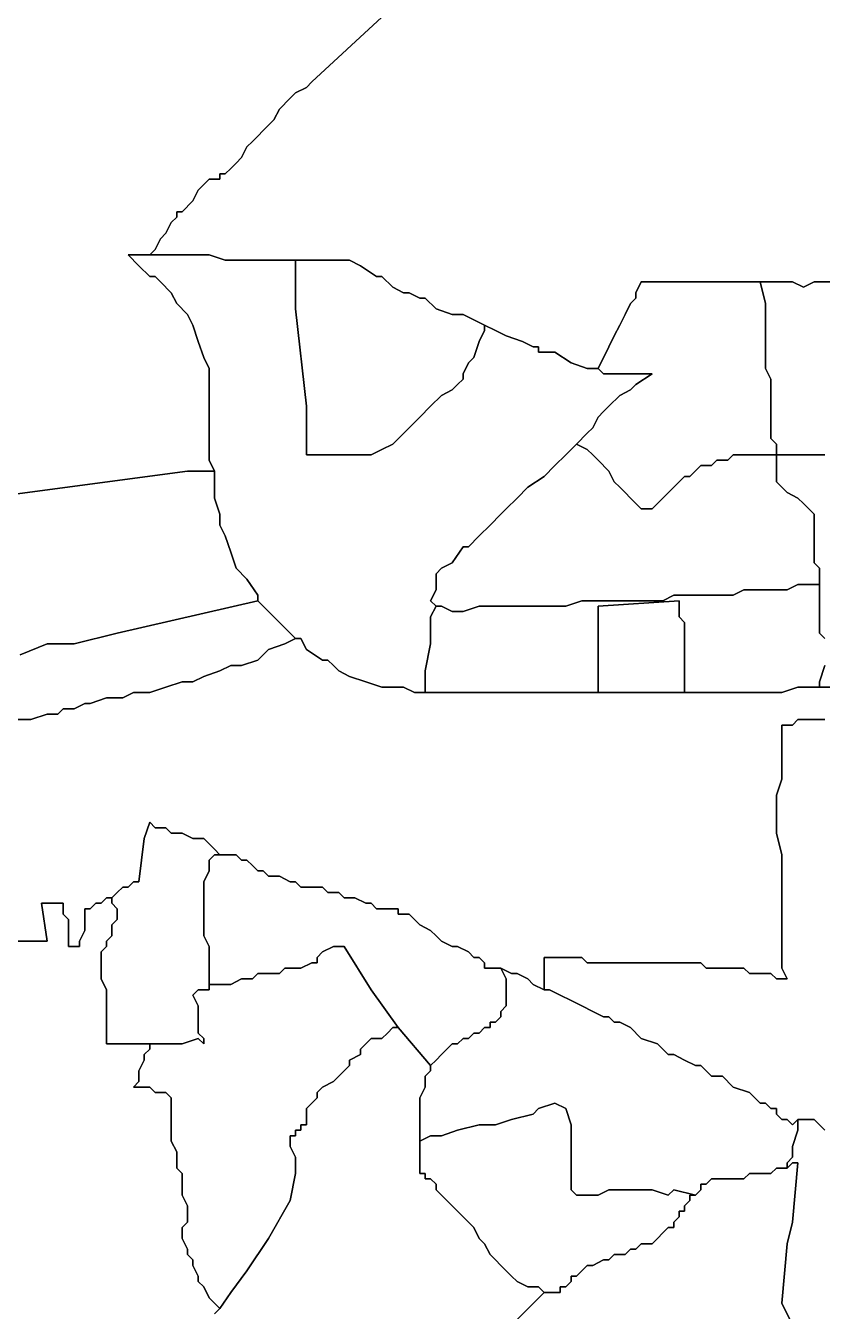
# Model space of a CAD drawing. Extents: x 20 to 266, y 22 to 174.
# Drawn here: x 151.06 to 163.54, y 117.3 to 137.44 of the extents above; entities that cross this region are included whole.
import ezdxf

# ---------------------------------------------------------------- set-up
doc = ezdxf.new("R2010")
doc.units = 0
doc.layers.add('KAREMO', color=7, linetype='CONTINUOUS')

msp = doc.modelspace()

# ---------------------------------------------------------------- linework, layer by layer
at = {"layer": 'KAREMO', "color": 2}
for points in [[(156.639535, 137.575787), (155.538826, 136.559692), (155.454156, 136.475015), (155.284816, 136.390341), (155.200145, 136.305667), (155.030805, 136.136316), (154.946135, 135.966966), (154.861465, 135.882292), (154.776794, 135.797618), (154.692124, 135.712944), (154.607454, 135.628267), (154.522784, 135.543593), (154.438114, 135.374242), (154.353443, 135.289569), (154.268773, 135.204895), (154.184107, 135.120218), (154.099436, 135.120218), (154.099436, 135.035544), (154.014766, 135.035544), (153.930096, 135.035544), (153.845426, 134.95087), (153.760756, 134.866193), (153.676085, 134.696846), (153.506745, 134.527495), (153.422075, 134.527495), (153.422075, 134.442821), (153.337405, 134.358147), (153.252734, 134.188796), (153.168064, 134.104122), (153.083394, 133.934771), (152.998724, 133.850098), (152.829383, 133.850098), (152.660043, 133.850098), (152.829383, 133.680747), (152.998724, 133.511396), (153.083394, 133.511396), (153.168064, 133.426722), (153.337405, 133.257371), (153.422075, 133.088024), (153.591415, 132.918673), (153.676085, 132.749325), (153.760756, 132.495301), (153.845426, 132.241276), (153.930096, 132.071925), (153.930096, 131.987251), (153.930096, 131.563876), (153.930096, 131.309851), (153.930096, 131.140503), (153.930096, 130.971152), (153.930096, 130.632454), (154.014766, 130.463103), (153.930096, 130.463103), (153.845426, 130.463103), (153.760756, 130.463103), (153.676085, 130.463103), (153.591415, 130.463103), (149.781264, 129.955054)], [(163.667147, 133.426722), (163.413137, 133.426722), (163.243796, 133.342048), (163.074456, 133.426722), (162.905115, 133.426722), (162.820445, 133.426722), (162.735775, 133.426722), (162.651108, 133.426722), (162.566438, 133.426722), (162.481768, 133.426722), (162.397098, 133.426722), (162.312428, 133.426722), (162.143087, 133.426722), (161.973747, 133.426722), (161.889077, 133.426722), (161.550396, 133.426722), (161.381055, 133.426722), (161.211715, 133.426722), (161.127045, 133.426722), (160.873038, 133.426722), (160.703697, 133.426722), (160.619027, 133.257371), (160.619027, 133.172697), (160.534357, 133.088024), (160.449687, 132.918673), (160.365017, 132.749325), (160.280346, 132.579974), (160.195676, 132.410623), (160.026336, 132.071925), (159.856995, 132.071925), (159.602985, 132.156599), (159.348974, 132.32595), (159.094967, 132.32595), (159.094967, 132.410623), (159.010297, 132.410623), (158.840957, 132.495301), (158.586946, 132.579974), (158.417606, 132.664648), (158.248265, 132.749325), (158.078925, 132.833999), (157.909585, 132.918673), (157.740244, 132.918673), (157.486237, 133.00335), (157.316897, 133.172697), (157.232227, 133.172697), (157.062886, 133.257371), (156.978216, 133.257371), (156.808876, 133.342048), (156.639535, 133.511396), (156.554865, 133.511396), (156.300854, 133.680747), (156.131514, 133.765421), (156.046844, 133.765421), (155.962174, 133.765421), (155.877507, 133.765421), (155.708167, 133.765421), (155.623496, 133.765421), (155.538826, 133.765421), (155.369486, 133.765421), (155.284816, 133.765421), (155.115475, 133.765421), (154.946135, 133.765421), (154.776794, 133.765421), (154.522784, 133.765421), (154.353443, 133.765421), (154.184107, 133.765421), (153.930096, 133.850098), (153.676085, 133.850098), (153.506745, 133.850098), (153.337405, 133.850098), (153.168064, 133.850098), (152.998724, 133.850098), (153.083394, 133.934771), (153.168064, 134.104122), (153.252734, 134.188796), (153.337405, 134.358147), (153.422075, 134.442821), (153.422075, 134.527495), (153.506745, 134.527495), (153.676085, 134.696846), (153.760756, 134.866193), (153.845426, 134.95087), (153.930096, 135.035544), (154.014766, 135.035544), (154.099436, 135.035544), (154.099436, 135.120218), (154.184107, 135.120218), (154.268773, 135.204895), (154.353443, 135.289569), (154.438114, 135.374242), (154.522784, 135.543593), (154.607454, 135.628267), (154.692124, 135.712944), (154.776794, 135.797618), (154.861465, 135.882292), (154.946135, 135.966966), (155.030805, 136.136316), (155.200145, 136.305667), (155.284816, 136.390341), (155.454156, 136.475015), (155.538826, 136.559692), (156.639535, 137.575787)], [(155.284816, 133.765421), (155.284816, 133.680747), (155.284816, 133.00335), (155.454156, 131.479202), (155.454156, 130.717128), (155.538826, 130.717128), (155.792837, 130.717128), (155.877507, 130.717128), (156.046844, 130.717128), (156.300854, 130.717128), (156.470195, 130.717128), (156.639535, 130.801801), (156.808876, 130.886479), (157.062886, 131.140503), (157.232227, 131.309851), (157.401567, 131.479202), (157.570907, 131.648553), (157.740244, 131.733226), (157.824914, 131.8179), (157.909585, 131.902574), (157.909585, 131.987251), (157.994255, 132.156599), (158.078925, 132.241276), (158.163595, 132.495301), (158.248265, 132.664648), (158.248265, 132.749325), (158.417606, 132.664648), (158.586946, 132.579974), (158.840957, 132.495301), (159.010297, 132.410623), (159.094967, 132.410623), (159.094967, 132.32595), (159.348974, 132.32595), (159.602985, 132.156599), (159.856996, 132.071925), (160.026336, 132.071925), (160.111006, 131.987251), (160.280346, 131.987251), (160.365017, 131.987251), (160.449687, 131.987251), (160.703697, 131.987251), (160.873038, 131.987251), (160.619027, 131.8179), (160.534357, 131.733226), (160.365017, 131.648553), (160.195676, 131.479202), (160.111006, 131.394528), (160.026336, 131.309851), (159.941666, 131.140503), (159.856996, 131.055826), (159.687655, 130.886479), (159.518315, 130.717128), (159.348974, 130.547777), (159.179637, 130.378429), (158.925627, 130.209078), (158.756287, 130.039731), (158.586946, 129.87038), (158.502276, 129.785706), (158.332936, 129.616355), (158.163595, 129.447004), (157.994255, 129.277657), (157.909585, 129.277657), (157.740244, 129.023632), (157.570907, 128.938958), (157.486237, 128.854281), (157.486237, 128.684934), (157.486237, 128.600256), (157.401567, 128.430909), (157.486237, 128.346232), (157.401567, 128.176884), (157.401567, 127.838186), (157.401567, 127.753509), (157.316897, 127.330136), (157.316897, 127.160786), (157.316897, 126.991435), (157.232227, 126.991435), (157.147556, 126.991435), (156.978216, 127.076112), (156.893546, 127.076112), (156.808876, 127.076112), (156.639535, 127.076112), (156.385525, 127.160786), (156.131514, 127.245459), (155.962174, 127.330136), (155.877507, 127.41481), (155.792837, 127.499484), (155.708167, 127.499484), (155.454156, 127.668835), (155.369486, 127.838186), (155.284816, 127.838186), (155.115475, 128.007533), (155.030805, 128.092207), (154.946135, 128.176884), (154.776794, 128.346232), (154.692124, 128.430909), (154.692124, 128.515583), (154.522784, 128.769607), (154.353443, 128.938958), (154.268773, 129.192983), (154.184107, 129.447004), (154.099436, 129.616355), (154.099436, 129.785706), (154.014766, 130.039731), (154.014766, 130.124405), (154.014766, 130.378429), (154.014766, 130.463103), (153.930096, 130.632454), (153.930096, 130.971152), (153.930096, 131.140503), (153.930096, 131.309851), (153.930096, 131.563876), (153.930096, 131.987251), (153.930096, 132.071925), (153.845426, 132.241276), (153.760756, 132.495301), (153.676085, 132.749325), (153.591415, 132.918673), (153.422075, 133.088024), (153.337405, 133.257371), (153.168064, 133.426722), (153.083394, 133.511396), (152.998724, 133.511396), (152.829383, 133.680747), (152.660043, 133.850098), (152.829383, 133.850098), (152.998724, 133.850098), (153.168064, 133.850098), (153.337405, 133.850098), (153.506745, 133.850098), (153.676085, 133.850098), (153.930096, 133.850098), (154.184107, 133.765421), (154.353443, 133.765421), (154.522784, 133.765421), (154.776794, 133.765421), (154.946135, 133.765421), (155.115475, 133.765421), (155.284816, 133.765421)], [(158.248265, 132.749325), (158.248265, 132.664648), (158.163595, 132.495301), (158.078925, 132.241276), (157.994255, 132.156599), (157.909585, 131.987251), (157.909585, 131.902574), (157.824914, 131.8179), (157.740244, 131.733227), (157.570907, 131.648553), (157.401567, 131.479202), (157.232227, 131.309851), (157.062886, 131.140503), (156.808876, 130.886479), (156.639535, 130.801801), (156.470195, 130.717128), (156.300854, 130.717128), (156.046844, 130.717128), (155.877507, 130.717128), (155.792837, 130.717128), (155.538826, 130.717128), (155.454156, 130.717128), (155.454156, 131.479202), (155.284816, 133.00335), (155.284816, 133.680747), (155.284816, 133.765421), (155.369486, 133.765421), (155.538826, 133.765421), (155.623496, 133.765421), (155.708167, 133.765421), (155.877507, 133.765421), (155.962174, 133.765421), (156.046844, 133.765421), (156.131514, 133.765421), (156.300854, 133.680747), (156.554865, 133.511396), (156.639535, 133.511396), (156.808876, 133.342048), (156.978216, 133.257371), (157.062886, 133.257371), (157.232227, 133.172697), (157.316897, 133.172697), (157.486237, 133.00335), (157.740244, 132.918673), (157.909585, 132.918673), (158.078925, 132.833999), (158.248265, 132.749325)], [(162.566438, 133.426722), (162.651108, 133.088024), (162.651108, 132.833999), (162.651108, 132.495301), (162.651108, 132.32595), (162.651108, 132.071925), (162.735775, 131.902574), (162.735775, 131.733227), (162.735775, 131.563876), (162.735775, 131.479202), (162.735775, 131.225177), (162.735775, 131.140503), (162.735775, 131.055826), (162.735775, 130.971152), (162.820445, 130.886479), (162.820445, 130.717128), (162.566438, 130.717128), (162.312428, 130.717128), (162.143087, 130.717128), (162.058417, 130.632454), (161.889077, 130.632454), (161.804406, 130.547777), (161.635066, 130.547777), (161.465726, 130.378429), (161.381055, 130.378429), (161.296385, 130.293756), (161.211715, 130.209078), (161.042375, 130.039731), (160.957708, 129.955054), (160.873038, 129.87038), (160.788368, 129.87038), (160.703697, 129.87038), (160.619027, 129.955054), (160.534357, 130.039731), (160.449687, 130.124405), (160.365017, 130.209078), (160.280346, 130.293756), (160.195676, 130.463103), (160.026336, 130.632454), (159.941666, 130.717128), (159.856996, 130.801801), (159.687655, 130.886479), (159.856996, 131.055826), (159.941666, 131.140503), (160.026336, 131.309851), (160.111006, 131.394528), (160.195676, 131.479202), (160.365017, 131.648553), (160.534357, 131.733226), (160.619027, 131.8179), (160.873038, 131.987251), (160.703697, 131.987251), (160.449687, 131.987251), (160.365017, 131.987251), (160.280346, 131.987251), (160.111006, 131.987251), (160.026336, 132.071925), (160.195676, 132.410623), (160.280346, 132.579974), (160.365017, 132.749325), (160.449687, 132.918673), (160.534357, 133.088024), (160.619027, 133.172697), (160.619027, 133.257371), (160.703697, 133.426722), (160.873038, 133.426722), (161.127045, 133.426722), (161.211715, 133.426722), (161.381055, 133.426722), (161.550396, 133.426722), (161.889077, 133.426722), (161.973747, 133.426722), (162.143087, 133.426722), (162.312428, 133.426722), (162.397098, 133.426722), (162.481768, 133.426722), (162.566438, 133.426722)], [(162.820445, 130.717128), (162.820445, 130.886479), (162.735775, 130.971152), (162.735775, 131.055826), (162.735775, 131.140503), (162.735775, 131.225177), (162.735775, 131.479202), (162.735775, 131.563876), (162.735775, 131.733227), (162.735775, 131.902574), (162.651108, 132.071925), (162.651108, 132.32595), (162.651108, 132.495301), (162.651108, 132.833999), (162.651108, 133.088024), (162.566438, 133.426722), (162.651108, 133.426722), (162.735775, 133.426722), (162.820445, 133.426722), (162.905115, 133.426722), (163.074456, 133.426722), (163.243796, 133.342048), (163.413137, 133.426722), (163.667147, 133.426722)], [(162.820445, 130.717128), (162.820445, 130.632454), (162.820445, 130.463103), (162.820445, 130.293756), (162.905115, 130.209078), (162.989786, 130.124405), (163.159126, 130.039731), (163.243796, 129.955054), (163.328466, 129.87038), (163.413137, 129.785706), (163.413137, 129.701029), (163.413137, 129.616355), (163.413137, 129.531681), (163.413137, 129.362331), (163.413137, 129.277657), (163.413137, 129.108306), (163.413137, 129.023632), (163.497807, 128.938958), (163.497807, 128.769607), (163.497807, 128.684934), (163.328466, 128.684934), (163.159126, 128.684934), (162.989786, 128.600256), (162.905115, 128.600256), (162.735775, 128.600256), (162.566438, 128.600256), (162.312428, 128.600256), (162.143087, 128.515583), (161.973747, 128.515583), (161.804406, 128.515583), (161.635066, 128.515583), (161.550396, 128.515583), (161.296385, 128.515583), (161.211715, 128.515583), (161.042375, 128.430909), (160.873038, 128.430909), (160.788368, 128.430909), (160.619027, 128.430909), (160.534357, 128.430909), (160.365017, 128.430909), (160.195676, 128.430909), (160.026336, 128.430909), (159.941666, 128.430909), (159.772325, 128.430909), (159.518315, 128.346232), (159.179637, 128.346232), (159.010297, 128.346232), (158.840957, 128.346232), (158.586946, 128.346232), (158.502276, 128.346232), (158.332936, 128.346232), (158.163595, 128.346232), (157.909585, 128.261558), (157.740244, 128.261558), (157.570907, 128.346232), (157.486237, 128.346232), (157.401567, 128.430909), (157.486237, 128.600256), (157.486237, 128.684934), (157.486237, 128.854281), (157.570907, 128.938958), (157.740244, 129.023632), (157.909585, 129.277657), (157.994255, 129.277657), (158.163595, 129.447004), (158.332936, 129.616355), (158.502276, 129.785706), (158.586946, 129.87038), (158.756286, 130.039731), (158.925627, 130.209078), (159.179637, 130.378429), (159.348974, 130.547777), (159.518315, 130.717128), (159.687655, 130.886479), (159.856995, 130.801801), (159.941666, 130.717128), (160.026336, 130.632454), (160.195676, 130.463103), (160.280346, 130.293756), (160.365017, 130.209078), (160.449687, 130.124405), (160.534357, 130.039731), (160.619027, 129.955054), (160.703697, 129.87038), (160.788368, 129.87038), (160.873038, 129.87038), (160.957708, 129.955054), (161.042375, 130.039731), (161.211715, 130.209078), (161.296385, 130.293756), (161.381055, 130.378429), (161.465726, 130.378429), (161.635066, 130.547777), (161.804406, 130.547777), (161.889077, 130.632454), (162.058417, 130.632454), (162.143087, 130.717128), (162.312428, 130.717128), (162.566438, 130.717128), (162.820445, 130.717128)], [(163.582477, 130.717128), (163.413137, 130.717128), (163.159126, 130.717128), (163.074456, 130.717128), (162.820445, 130.717128)], [(163.582477, 127.838186), (163.497807, 127.92286), (163.497807, 128.092207), (163.497807, 128.261558), (163.497807, 128.430909), (163.497807, 128.515583), (163.497807, 128.684934), (163.497807, 128.769607), (163.497807, 128.938958), (163.413137, 129.023632), (163.413137, 129.108306), (163.413137, 129.277657), (163.413137, 129.362331), (163.413137, 129.531681), (163.413137, 129.616355), (163.413137, 129.701029), (163.413137, 129.785706), (163.328466, 129.87038), (163.243796, 129.955054), (163.159126, 130.039731), (162.989786, 130.124405), (162.905115, 130.209078), (162.820445, 130.293756), (162.820445, 130.463103), (162.820445, 130.632454), (162.820445, 130.717128), (163.074456, 130.717128), (163.159126, 130.717128), (163.413137, 130.717128), (163.582477, 130.717128)], [(149.781264, 129.955054), (153.591415, 130.463103), (153.676085, 130.463103), (153.760756, 130.463103), (153.845426, 130.463103), (153.930096, 130.463103), (154.014766, 130.463103), (154.014766, 130.378429), (154.014766, 130.124405), (154.014766, 130.039731), (154.099436, 129.785706), (154.099436, 129.616355), (154.184107, 129.447004), (154.268773, 129.192983), (154.353443, 128.938958), (154.522784, 128.769607), (154.692124, 128.515583), (154.692124, 128.430909)], [(163.497807, 127.076112), (163.159126, 127.076112), (162.905115, 126.991435), (162.820445, 126.991435), (162.651108, 126.991435), (162.481768, 126.991435), (162.397098, 126.991435), (162.312428, 126.991435), (162.143087, 126.991435), (162.058417, 126.991435), (161.973747, 126.991435), (161.804406, 126.991435), (161.719736, 126.991435), (161.550396, 126.991435), (161.381055, 126.991435), (161.381055, 127.41481), (161.381055, 127.668835), (161.381055, 127.92286), (161.381055, 128.092207), (161.296385, 128.176884), (161.296385, 128.430909), (160.026336, 128.346232), (160.026336, 128.261558), (160.026336, 127.92286), (160.026336, 127.41481), (160.026336, 126.991435), (159.941666, 126.991435), (159.772325, 126.991435), (159.518315, 126.991435), (159.264308, 126.991435), (159.010297, 126.991435), (158.756286, 126.991435), (158.586946, 126.991435), (158.332936, 126.991435), (158.163595, 126.991435), (157.994255, 126.991435), (157.909585, 126.991435), (157.740244, 126.991435), (157.655574, 126.991435), (157.570907, 126.991435), (157.316897, 126.991435), (157.316897, 127.160786), (157.316897, 127.330137), (157.401567, 127.753509), (157.401567, 127.838186), (157.401567, 128.176884), (157.486237, 128.346232), (157.570907, 128.346232), (157.740244, 128.261558), (157.909585, 128.261558), (158.163595, 128.346232), (158.332936, 128.346232), (158.502276, 128.346232), (158.586946, 128.346232), (158.840957, 128.346232), (159.010297, 128.346232), (159.179637, 128.346232), (159.518315, 128.346232), (159.772325, 128.430909), (159.941666, 128.430909), (160.026336, 128.430909), (160.195676, 128.430909), (160.365017, 128.430909), (160.534357, 128.430909), (160.619027, 128.430909), (160.788368, 128.430909), (160.873038, 128.430909), (161.042375, 128.430909), (161.211715, 128.515583), (161.296385, 128.515583), (161.550396, 128.515583), (161.635066, 128.515583), (161.804406, 128.515583), (161.973747, 128.515583), (162.143087, 128.515583), (162.312428, 128.600256), (162.566438, 128.600256), (162.735775, 128.600256), (162.905115, 128.600256), (162.989786, 128.600256), (163.159126, 128.684934), (163.328466, 128.684934), (163.497807, 128.684934), (163.497807, 128.515583), (163.497807, 128.430909), (163.497807, 128.261558), (163.497807, 128.092207), (163.497807, 127.92286), (163.582477, 127.838186)], [(154.692124, 128.430909), (152.490703, 127.92286), (151.813345, 127.753509), (151.644004, 127.753509), (151.389994, 127.753509), (150.966643, 127.584161)], [(150.966643, 127.584161), (151.389994, 127.753509), (151.644004, 127.753509), (151.813345, 127.753509), (152.490703, 127.92286), (154.692124, 128.430909), (154.776794, 128.346232), (154.946135, 128.176884), (155.030805, 128.092207), (155.115475, 128.007533), (155.284816, 127.838186)], [(161.381055, 126.991435), (161.296385, 126.991435), (161.211715, 126.991435), (161.042375, 126.991435), (160.873038, 126.991435), (160.534357, 126.991435), (160.365017, 126.991435), (160.111006, 126.991435), (160.026336, 126.991435), (160.026336, 127.41481), (160.026336, 127.92286), (160.026336, 128.261558), (160.026336, 128.346232), (161.296385, 128.430909), (161.296385, 128.176884), (161.381055, 128.092207), (161.381055, 127.92286), (161.381055, 127.668835), (161.381055, 127.41481), (161.381055, 126.991435)], [(150.881973, 126.568062), (151.135983, 126.568062), (151.389994, 126.652736), (151.559334, 126.652736), (151.644004, 126.73741), (151.813345, 126.73741), (151.982685, 126.822087), (152.067355, 126.822087), (152.321366, 126.906761), (152.575373, 126.906761), (152.744713, 126.991435), (152.998724, 126.991435), (153.252734, 127.076112), (153.506745, 127.160786), (153.676085, 127.160786), (153.845426, 127.245459), (154.099436, 127.330137), (154.268773, 127.41481), (154.438114, 127.41481), (154.692124, 127.499484), (154.861465, 127.668835), (155.115475, 127.753509), (155.284816, 127.838186), (155.369486, 127.838186), (155.454156, 127.668835), (155.708167, 127.499484), (155.792837, 127.499484), (155.877507, 127.41481), (155.962174, 127.330137), (156.131514, 127.245459), (156.385525, 127.160786), (156.639535, 127.076112), (156.808876, 127.076112), (156.893546, 127.076112), (156.978216, 127.076112), (157.147556, 126.991435), (157.232227, 126.991435), (157.316897, 126.991435)], [(155.284816, 127.838186), (155.115475, 127.753509), (154.861465, 127.668835), (154.692124, 127.499484), (154.438114, 127.41481), (154.268773, 127.41481), (154.099436, 127.330136), (153.845426, 127.245459), (153.676085, 127.160786), (153.506745, 127.160786), (153.252734, 127.076112), (152.998724, 126.991435), (152.744713, 126.991435), (152.575373, 126.906761), (152.321366, 126.906761), (152.067355, 126.822087), (151.982685, 126.822087), (151.813345, 126.73741), (151.644004, 126.73741), (151.559334, 126.652736), (151.389994, 126.652736), (151.135983, 126.568062), (150.881973, 126.568062)], [(163.582477, 127.41481), (163.497807, 127.160786), (163.497807, 127.076112)], [(164.852526, 127.076112), (163.497807, 127.076112), (163.497807, 127.160786), (163.582477, 127.41481)], [(157.316897, 126.991435), (157.570907, 126.991435), (157.655574, 126.991435), (157.740244, 126.991435), (157.909585, 126.991435), (157.994255, 126.991435), (158.163595, 126.991435), (158.332936, 126.991435), (158.586946, 126.991435), (158.756287, 126.991435), (159.010297, 126.991435), (159.264308, 126.991435), (159.518315, 126.991435), (159.772325, 126.991435), (159.941666, 126.991435), (160.026336, 126.991435), (160.111006, 126.991435), (160.365017, 126.991435), (160.534357, 126.991435), (160.873038, 126.991435), (161.042375, 126.991435), (161.211715, 126.991435), (161.296385, 126.991435), (161.381055, 126.991435), (161.550396, 126.991435), (161.719736, 126.991435), (161.804406, 126.991435), (161.973747, 126.991435), (162.058417, 126.991435), (162.143087, 126.991435), (162.312428, 126.991435), (162.397098, 126.991435), (162.481768, 126.991435), (162.651108, 126.991435), (162.820445, 126.991435), (162.905115, 126.991435), (163.159126, 127.076112), (163.497807, 127.076112), (164.852526, 127.076112)], [(163.582477, 126.568062), (163.497807, 126.568062), (163.413137, 126.568062), (163.159126, 126.568062), (163.074456, 126.483389), (162.905115, 126.483389), (162.905115, 126.398711), (162.905115, 126.314038), (162.905115, 126.229364), (162.905115, 126.144687), (162.905115, 125.975339), (162.905115, 125.805988), (162.905115, 125.721315), (162.905115, 125.636637), (162.820445, 125.382613), (162.820445, 125.297939), (162.820445, 125.213265), (162.820445, 124.959241), (162.820445, 124.78989), (162.905115, 124.451191), (162.905115, 124.28184), (162.905115, 124.197166), (162.905115, 124.112493), (162.905115, 123.943142), (162.905115, 123.773794), (162.905115, 123.689117), (162.905115, 123.604443), (162.905115, 123.51977), (162.905115, 123.350419), (162.905115, 123.265745), (162.905115, 123.181068), (162.905115, 123.01172), (162.905115, 122.927043), (162.905115, 122.842369), (162.905115, 122.673018), (162.989786, 122.503671), (162.820445, 122.503671), (162.735775, 122.588345), (162.566438, 122.588345), (162.481768, 122.588345), (162.397098, 122.588345), (162.312428, 122.673018), (162.143087, 122.673018), (162.058417, 122.673018), (161.973747, 122.673018), (161.889077, 122.673018), (161.719736, 122.673018), (161.635066, 122.757696), (161.550396, 122.757696), (161.381055, 122.757696), (161.296385, 122.757696), (161.211715, 122.757696), (161.042375, 122.757696), (160.873038, 122.757696), (160.703697, 122.757696), (160.619027, 122.757696), (160.449687, 122.757696), (160.365017, 122.757696), (160.280346, 122.757696), (160.195676, 122.757696), (160.111006, 122.757696), (159.941666, 122.757696), (159.856996, 122.757696), (159.772325, 122.842369), (159.687655, 122.842369), (159.602985, 122.842369), (159.518315, 122.842369), (159.433645, 122.842369), (159.348974, 122.842369), (159.179637, 122.842369), (159.179637, 122.588345), (159.179637, 122.33432), (159.010297, 122.418997), (158.925627, 122.503671), (158.756287, 122.588345), (158.671616, 122.588345), (158.502276, 122.673018), (158.417606, 122.673018), (158.332936, 122.673018), (158.248265, 122.673018), (158.248265, 122.757696), (158.163595, 122.842369), (158.078925, 122.842369), (157.994255, 122.927043), (157.824914, 123.01172), (157.740244, 123.01172), (157.570907, 123.096394), (157.486237, 123.181068), (157.401567, 123.265745), (157.232227, 123.350419), (157.147556, 123.435092), (157.062886, 123.51977), (156.978216, 123.51977), (156.893546, 123.51977), (156.893546, 123.604443), (156.808876, 123.604443), (156.724205, 123.604443), (156.639535, 123.604443), (156.554865, 123.604443), (156.470195, 123.689117), (156.385525, 123.689117), (156.216184, 123.773794), (156.046844, 123.773794), (155.962174, 123.858468), (155.792837, 123.858468), (155.708167, 123.943142), (155.538826, 123.943142), (155.454156, 123.943142), (155.369486, 123.943142), (155.284816, 124.027815), (155.200145, 124.027815), (155.030805, 124.112493), (154.946135, 124.112493), (154.861465, 124.112493), (154.776794, 124.197166), (154.692124, 124.197166), (154.607454, 124.28184), (154.522784, 124.366517), (154.438114, 124.366517), (154.353443, 124.451191), (154.184107, 124.451191), (154.099436, 124.451191), (154.014766, 124.535865), (153.930096, 124.620542), (153.845426, 124.705216), (153.676085, 124.705216), (153.506745, 124.78989), (153.337405, 124.78989), (153.252734, 124.874567), (153.083394, 124.874567), (152.998724, 124.959241), (152.914054, 124.705216), (152.829383, 124.027815), (152.744713, 124.027815), (152.660043, 123.943142), (152.575373, 123.943142), (152.490703, 123.858468), (152.406036, 123.773794), (152.321366, 123.773794), (152.236696, 123.689117), (152.152025, 123.689117), (152.067355, 123.604443), (151.982685, 123.604443), (151.982685, 123.435092), (151.982685, 123.350419), (151.982685, 123.265745), (151.898015, 123.096394), (151.898015, 123.01172), (151.813345, 123.01172), (151.728674, 123.01172), (151.728674, 123.096394), (151.728674, 123.265745), (151.728674, 123.350419), (151.728674, 123.435092), (151.644004, 123.51977), (151.644004, 123.689117), (151.305324, 123.689117), (151.389994, 123.096394), (151.305324, 123.096394), (151.135983, 123.096394), (150.881973, 123.096394)], [(163.582477, 120.132775), (163.497807, 120.217449), (163.413137, 120.302126), (163.328466, 120.302126), (163.243796, 120.302126), (163.159126, 120.302126), (163.074456, 120.217449), (162.989786, 120.302126), (162.905115, 120.302126), (162.820445, 120.3868), (162.820445, 120.471473), (162.735775, 120.471473), (162.651108, 120.556151), (162.566438, 120.556151), (162.397098, 120.725498), (162.143087, 120.810175), (161.973747, 120.979523), (161.804406, 120.979523), (161.719736, 121.0642), (161.635066, 121.148874), (161.550396, 121.148874), (161.381055, 121.233547), (161.211715, 121.318221), (161.127045, 121.318221), (160.957708, 121.487572), (160.703697, 121.572246), (160.534357, 121.741597), (160.365017, 121.82627), (160.280346, 121.82627), (160.195676, 121.910948), (160.111006, 121.910948), (159.941666, 121.995621), (159.772325, 122.080295), (159.602985, 122.164972), (159.433645, 122.249646), (159.264308, 122.33432), (159.179637, 122.33432), (159.179637, 122.588345), (159.179637, 122.842369), (159.348974, 122.842369), (159.433645, 122.842369), (159.518315, 122.842369), (159.602985, 122.842369), (159.687655, 122.842369), (159.772325, 122.842369), (159.856995, 122.757696), (159.941666, 122.757696), (160.111006, 122.757696), (160.195676, 122.757696), (160.280346, 122.757696), (160.365017, 122.757696), (160.449687, 122.757696), (160.619027, 122.757696), (160.703697, 122.757696), (160.873038, 122.757696), (161.042375, 122.757696), (161.211715, 122.757696), (161.296385, 122.757696), (161.381055, 122.757696), (161.550396, 122.757696), (161.635066, 122.757696), (161.719736, 122.673018), (161.889077, 122.673018), (161.973747, 122.673018), (162.058417, 122.673018), (162.143087, 122.673018), (162.312428, 122.673018), (162.397098, 122.588345), (162.481768, 122.588345), (162.566438, 122.588345), (162.735775, 122.588345), (162.820445, 122.503671), (162.989786, 122.503671), (162.905115, 122.673018), (162.905115, 122.842369), (162.905115, 122.927043), (162.905115, 123.01172), (162.905115, 123.181068), (162.905115, 123.265745), (162.905115, 123.350419), (162.905115, 123.51977), (162.905115, 123.604443), (162.905115, 123.689117), (162.905115, 123.773794), (162.905115, 123.943142), (162.905115, 124.112493), (162.905115, 124.197166), (162.905115, 124.28184), (162.905115, 124.451191), (162.820445, 124.78989), (162.820445, 124.959241), (162.820445, 125.213265), (162.820445, 125.297939), (162.820445, 125.382613), (162.905115, 125.636637), (162.905115, 125.721315), (162.905115, 125.805988), (162.905115, 125.975339), (162.905115, 126.144687), (162.905115, 126.229364), (162.905115, 126.314038), (162.905115, 126.398711), (162.905115, 126.483389), (163.074456, 126.483389), (163.159126, 126.568062), (163.413137, 126.568062), (163.497807, 126.568062), (163.582477, 126.568062)], [(154.099436, 124.451191), (154.014766, 124.451191), (153.930096, 124.366517), (153.930096, 124.197166), (153.845426, 124.027815), (153.845426, 123.858468), (153.845426, 123.773794), (153.845426, 123.689117), (153.845426, 123.51977), (153.845426, 123.435092), (153.845426, 123.265745), (153.845426, 123.181068), (153.930096, 123.01172), (153.930096, 122.842369), (153.930096, 122.673018), (153.930096, 122.503671), (153.930096, 122.418997), (153.930096, 122.33432), (153.845426, 122.33432), (153.760756, 122.33432), (153.676085, 122.249646), (153.760756, 122.080295), (153.760756, 121.995621), (153.760756, 121.82627), (153.760756, 121.741597), (153.760756, 121.656923), (153.845426, 121.572246), (153.845426, 121.487572), (153.760756, 121.572246), (153.506745, 121.487572), (153.083394, 121.487572), (152.998724, 121.487572), (152.321366, 121.487572), (152.321366, 121.572246), (152.321366, 121.741597), (152.321366, 121.82627), (152.321366, 121.995621), (152.321366, 122.080295), (152.321366, 122.164972), (152.321366, 122.249646), (152.321366, 122.33432), (152.236696, 122.503671), (152.236696, 122.588345), (152.236696, 122.673018), (152.236696, 122.757696), (152.236696, 122.927043), (152.321366, 123.01172), (152.321366, 123.096394), (152.406036, 123.181068), (152.406036, 123.350419), (152.490703, 123.435092), (152.490703, 123.604443), (152.406036, 123.689117), (152.406036, 123.773794), (152.490703, 123.858468), (152.575373, 123.943142), (152.660043, 123.943142), (152.744713, 124.027815), (152.829383, 124.027815), (152.914054, 124.705216), (152.998724, 124.959241), (153.083394, 124.874567), (153.252734, 124.874567), (153.337405, 124.78989), (153.506745, 124.78989), (153.676085, 124.705216), (153.845426, 124.705216), (153.930096, 124.620542), (154.014766, 124.535865), (154.099436, 124.451191)], [(158.502276, 122.673018), (158.586946, 122.503671), (158.586946, 122.418997), (158.586946, 122.249646), (158.586946, 122.164972), (158.586946, 122.080295), (158.502276, 121.995621), (158.502276, 121.910948), (158.417606, 121.82627), (158.332936, 121.82627), (158.332936, 121.741597), (158.248265, 121.741597), (158.163595, 121.656923), (158.078925, 121.656923), (157.994255, 121.572246), (157.909585, 121.572246), (157.824914, 121.487572), (157.740244, 121.487572), (157.655574, 121.402898), (157.570907, 121.318221), (157.486237, 121.233547), (157.401567, 121.148874), (156.893546, 121.741597), (156.470195, 122.33432), (156.046844, 123.01172), (155.877507, 123.01172), (155.708167, 122.927043), (155.623496, 122.842369), (155.623496, 122.757696), (155.538826, 122.757696), (155.369486, 122.673018), (155.284816, 122.673018), (155.115475, 122.673018), (155.030805, 122.588345), (154.861465, 122.588345), (154.692124, 122.588345), (154.607454, 122.503671), (154.438114, 122.503671), (154.268773, 122.418997), (154.099436, 122.418997), (153.930096, 122.418997), (153.930096, 122.503671), (153.930096, 122.673018), (153.930096, 122.842369), (153.930096, 123.01172), (153.845426, 123.181068), (153.845426, 123.265745), (153.845426, 123.435092), (153.845426, 123.51977), (153.845426, 123.689117), (153.845426, 123.773794), (153.845426, 123.858468), (153.845426, 124.027815), (153.930096, 124.197166), (153.930096, 124.366517), (154.014766, 124.451191), (154.099436, 124.451191), (154.184107, 124.451191), (154.353443, 124.451191), (154.438114, 124.366517), (154.522784, 124.366517), (154.607454, 124.28184), (154.692124, 124.197166), (154.776794, 124.197166), (154.861465, 124.112493), (154.946135, 124.112493), (155.030805, 124.112493), (155.200145, 124.027815), (155.284816, 124.027815), (155.369486, 123.943142), (155.454156, 123.943142), (155.538826, 123.943142), (155.708167, 123.943142), (155.792837, 123.858468), (155.962174, 123.858468), (156.046844, 123.773794), (156.216184, 123.773794), (156.385525, 123.689117), (156.470195, 123.689117), (156.554865, 123.604443), (156.639535, 123.604443), (156.724205, 123.604443), (156.808876, 123.604443), (156.893546, 123.604443), (156.893546, 123.51977), (156.978216, 123.51977), (157.062886, 123.51977), (157.147556, 123.435092), (157.232227, 123.350419), (157.401567, 123.265745), (157.486237, 123.181068), (157.570907, 123.096394), (157.740244, 123.01172), (157.824914, 123.01172), (157.994255, 122.927043), (158.078925, 122.842369), (158.163595, 122.842369), (158.248265, 122.757696), (158.248265, 122.673018), (158.332936, 122.673018), (158.417606, 122.673018), (158.502276, 122.673018)], [(150.881973, 123.096394), (151.135983, 123.096394), (151.305324, 123.096394), (151.389994, 123.096394), (151.305324, 123.689117), (151.644004, 123.689117), (151.644004, 123.51977), (151.728674, 123.435092), (151.728674, 123.350419), (151.728674, 123.265745), (151.728674, 123.096394), (151.728674, 123.01172), (151.813345, 123.01172), (151.898015, 123.01172), (151.898015, 123.096394), (151.982685, 123.265745), (151.982685, 123.350419), (151.982685, 123.435092), (151.982685, 123.604443), (152.067355, 123.604443), (152.152025, 123.689117), (152.236696, 123.689117), (152.321366, 123.773794), (152.406036, 123.773794), (152.406036, 123.689117), (152.490703, 123.604443), (152.490703, 123.435092), (152.406036, 123.350419), (152.406036, 123.181068), (152.321366, 123.096394), (152.321366, 123.01172), (152.236696, 122.927043), (152.236696, 122.757696), (152.236696, 122.673018), (152.236696, 122.588345), (152.236696, 122.503671), (152.321366, 122.33432), (152.321366, 122.249646), (152.321366, 122.164972), (152.321366, 122.080295), (152.321366, 121.995621), (152.321366, 121.82627), (152.321366, 121.741597), (152.321366, 121.572246), (152.321366, 121.487572), (152.998724, 121.487572)], [(156.893546, 121.741597), (156.808876, 121.741597), (156.724205, 121.656923), (156.639535, 121.572246), (156.554865, 121.572246), (156.470195, 121.572246), (156.385525, 121.487572), (156.300854, 121.402898), (156.300854, 121.318221), (156.131514, 121.233547), (156.131514, 121.148874), (156.046844, 121.0642), (155.962174, 120.979523), (155.877507, 120.894849), (155.708167, 120.810175), (155.623496, 120.725498), (155.623496, 120.640824), (155.538826, 120.556151), (155.454156, 120.471473), (155.454156, 120.3868), (155.454156, 120.302126), (155.454156, 120.217449), (155.369486, 120.217449), (155.369486, 120.132775), (155.284816, 120.132775), (155.284816, 120.048101), (155.200145, 120.048101), (155.200145, 119.963424), (155.200145, 119.87875), (155.284816, 119.709403), (155.284816, 119.624725), (155.284816, 119.455378), (155.200145, 119.032002), (154.861465, 118.439279), (154.522784, 117.93123), (154.268773, 117.592531), (154.099436, 117.338507), (154.014766, 117.42318), (153.930096, 117.507854), (153.845426, 117.677205), (153.760756, 117.761879), (153.760756, 117.846556), (153.676085, 118.015904), (153.676085, 118.100581), (153.591415, 118.185255), (153.591415, 118.269928), (153.506745, 118.439279), (153.506745, 118.523953), (153.506745, 118.60863), (153.591415, 118.693304), (153.591415, 118.777978), (153.591415, 118.862651), (153.591415, 118.947329), (153.506745, 119.116676), (153.506745, 119.201353), (153.506745, 119.286027), (153.506745, 119.370701), (153.506745, 119.455378), (153.422075, 119.540052), (153.422075, 119.709403), (153.422075, 119.794076), (153.337405, 119.963424), (153.337405, 120.048101), (153.337405, 120.132775), (153.337405, 120.217449), (153.337405, 120.302126), (153.337405, 120.471473), (153.337405, 120.556151), (153.337405, 120.640824), (153.252734, 120.725498), (153.168064, 120.725498), (153.083394, 120.725498), (152.998724, 120.810175), (152.829383, 120.810175), (152.744713, 120.810175), (152.829383, 120.894849), (152.829383, 120.979523), (152.829383, 121.0642), (152.914054, 121.233547), (152.914054, 121.318221), (152.998724, 121.402898), (152.998724, 121.487572), (153.083394, 121.487572), (153.506745, 121.487572), (153.760756, 121.572246), (153.845426, 121.487572), (153.845426, 121.572246), (153.760756, 121.656923), (153.760756, 121.741597), (153.760756, 121.82627), (153.760756, 121.995621), (153.760756, 122.080295), (153.676085, 122.249646), (153.760756, 122.33432), (153.845426, 122.33432), (153.930096, 122.33432), (153.930096, 122.418997), (154.099436, 122.418997), (154.268773, 122.418997), (154.438114, 122.503671), (154.607454, 122.503671), (154.692124, 122.588345), (154.861465, 122.588345), (155.030805, 122.588345), (155.115475, 122.673018), (155.284816, 122.673018), (155.369486, 122.673018), (155.538826, 122.757696), (155.623496, 122.757696), (155.623496, 122.842369), (155.708167, 122.927043), (155.877507, 123.01172), (156.046844, 123.01172), (156.470195, 122.33432), (156.893546, 121.741597)], [(159.179637, 122.33432), (159.264308, 122.33432), (159.433645, 122.249646), (159.602985, 122.164972), (159.772325, 122.080295), (159.941666, 121.995621), (160.111006, 121.910948), (160.195676, 121.910948), (160.280346, 121.82627), (160.365017, 121.82627), (160.534357, 121.741597), (160.703697, 121.572246), (160.957708, 121.487572), (161.127045, 121.318221), (161.211715, 121.318221), (161.381055, 121.233547), (161.550396, 121.148874), (161.635066, 121.148874), (161.719736, 121.0642), (161.804406, 120.979523), (161.973747, 120.979523), (162.143087, 120.810175), (162.397098, 120.725498), (162.566438, 120.556151), (162.651108, 120.556151), (162.735775, 120.471473), (162.820445, 120.471473), (162.820445, 120.3868), (162.905115, 120.302126), (162.989786, 120.302126), (163.074456, 120.217449), (163.159126, 120.302126), (163.159126, 120.217449), (163.159126, 120.132775), (163.074456, 119.87875), (163.074456, 119.709403), (162.989786, 119.624725), (162.989786, 119.540052), (162.905115, 119.540052), (162.820445, 119.540052), (162.735775, 119.455378), (162.651108, 119.455378), (162.481768, 119.455378), (162.397098, 119.455378), (162.312428, 119.370701), (162.143087, 119.370701), (162.058417, 119.370701), (161.973747, 119.370701), (161.804406, 119.370701), (161.719736, 119.286027), (161.635066, 119.286027), (161.635066, 119.201353), (161.550396, 119.116676), (161.211715, 119.201353), (161.127045, 119.116676), (160.873038, 119.201353), (160.703697, 119.201353), (160.619027, 119.201353), (160.449687, 119.201353), (160.195676, 119.201353), (160.026336, 119.116676), (159.687655, 119.116676), (159.602985, 119.201353), (159.602985, 119.286027), (159.602985, 119.540052), (159.602985, 119.794076), (159.602985, 120.048101), (159.602985, 120.217449), (159.518315, 120.471473), (159.348974, 120.556151), (159.094967, 120.471473), (159.010297, 120.3868), (158.671616, 120.302126), (158.417606, 120.217449), (158.163595, 120.217449), (157.824914, 120.132775), (157.570907, 120.048101), (157.401567, 120.048101), (157.232227, 119.963424), (157.232227, 120.048101), (157.232227, 120.132775), (157.232227, 120.302126), (157.232227, 120.3868), (157.232227, 120.471473), (157.232227, 120.556151), (157.232227, 120.640824), (157.316897, 120.810175), (157.316897, 120.894849), (157.316897, 120.979523), (157.401567, 121.0642), (157.401567, 121.148874), (157.486237, 121.233547), (157.570907, 121.318221), (157.655574, 121.402898), (157.740244, 121.487572), (157.824914, 121.487572), (157.909585, 121.572246), (157.994255, 121.572246), (158.078925, 121.656923), (158.163595, 121.656923), (158.248265, 121.741597), (158.332936, 121.741597), (158.332936, 121.82627), (158.417606, 121.82627), (158.502276, 121.910948), (158.502276, 121.995621), (158.586946, 122.080295), (158.586946, 122.164972), (158.586946, 122.249646), (158.586946, 122.418997), (158.586946, 122.503671), (158.502276, 122.673018), (158.671616, 122.588345), (158.756286, 122.588345), (158.925627, 122.503671), (159.010297, 122.418997), (159.179637, 122.33432)], [(154.014766, 117.253833), (154.099436, 117.338507), (154.268773, 117.592531), (154.522784, 117.93123), (154.861465, 118.439279), (155.200145, 119.032002), (155.284816, 119.455378), (155.284816, 119.624725), (155.284816, 119.709403), (155.200145, 119.87875), (155.200145, 119.963424), (155.200145, 120.048101), (155.284816, 120.048101), (155.284816, 120.132775), (155.369486, 120.132775), (155.369486, 120.217449), (155.454156, 120.217449), (155.454156, 120.302126), (155.454156, 120.3868), (155.454156, 120.471473), (155.538826, 120.556151), (155.623496, 120.640824), (155.623496, 120.725498), (155.708167, 120.810175), (155.877507, 120.894849), (155.962174, 120.979523), (156.046844, 121.0642), (156.131514, 121.148874), (156.131514, 121.233547), (156.300854, 121.318221), (156.300854, 121.402898), (156.385525, 121.487572), (156.470195, 121.572246), (156.554865, 121.572246), (156.639535, 121.572246), (156.724205, 121.656923), (156.808876, 121.741597), (156.893546, 121.741597), (157.401567, 121.148874)], [(152.998724, 121.487572), (152.998724, 121.402898), (152.914054, 121.318221), (152.914054, 121.233547), (152.829383, 121.0642), (152.829383, 120.979523), (152.829383, 120.894849), (152.744713, 120.810175), (152.829383, 120.810175), (152.998724, 120.810175), (153.083394, 120.725498), (153.168064, 120.725498), (153.252734, 120.725498), (153.337405, 120.640824), (153.337405, 120.556151), (153.337405, 120.471473), (153.337405, 120.302126), (153.337405, 120.217449), (153.337405, 120.132775), (153.337405, 120.048101), (153.337405, 119.963424), (153.422075, 119.794076), (153.422075, 119.709403), (153.422075, 119.540052), (153.506745, 119.455378), (153.506745, 119.370701), (153.506745, 119.286027), (153.506745, 119.201353), (153.506745, 119.116676), (153.591415, 118.947329), (153.591415, 118.862651), (153.591415, 118.777978), (153.591415, 118.693304), (153.506745, 118.60863), (153.506745, 118.523953), (153.506745, 118.439279), (153.591415, 118.269928), (153.591415, 118.185255), (153.676085, 118.100581), (153.676085, 118.015904), (153.760756, 117.846556), (153.760756, 117.761879), (153.845426, 117.677205), (153.930096, 117.507854), (154.014766, 117.42318), (154.099436, 117.338507), (154.014766, 117.253833)], [(157.401567, 121.148874), (157.401567, 121.0642), (157.316897, 120.979523), (157.316897, 120.894849), (157.316897, 120.810175), (157.232227, 120.640824), (157.232227, 120.556151), (157.232227, 120.471473), (157.232227, 120.3868), (157.232227, 120.302126), (157.232227, 120.132775), (157.232227, 120.048101), (157.232227, 119.963424), (157.232227, 119.87875), (157.232227, 119.709403), (157.232227, 119.540052), (157.232227, 119.455378), (157.316897, 119.455378), (157.316897, 119.370701), (157.401567, 119.370701), (157.486237, 119.286027), (157.486237, 119.201353), (157.570907, 119.116676), (157.740244, 118.947329), (157.824914, 118.862651), (157.994255, 118.693304), (158.078925, 118.60863), (158.163595, 118.439279), (158.248265, 118.354606), (158.332936, 118.185255), (158.417606, 118.100581), (158.502276, 118.015904), (158.671616, 117.846556), (158.756286, 117.761879), (158.925627, 117.677205), (159.094967, 117.677205), (159.179637, 117.592531), (158.756286, 117.169156)], [(161.550396, 119.116676), (161.465726, 119.116676), (161.465726, 119.032002), (161.381055, 118.947329), (161.381055, 118.862651), (161.296385, 118.862651), (161.296385, 118.777978), (161.211715, 118.693304), (161.211715, 118.60863), (161.127045, 118.60863), (161.042375, 118.523953), (160.957708, 118.439279), (160.873038, 118.354606), (160.788368, 118.354606), (160.703697, 118.354606), (160.619027, 118.269928), (160.534357, 118.269928), (160.449687, 118.185255), (160.365017, 118.185255), (160.280346, 118.185255), (160.195676, 118.100581), (160.111006, 118.100581), (159.941666, 118.015904), (159.856996, 118.015904), (159.772325, 117.93123), (159.687655, 117.846556), (159.602985, 117.846556), (159.602985, 117.761879), (159.518315, 117.677205), (159.433645, 117.677205), (159.433645, 117.592531), (159.348974, 117.592531), (159.264308, 117.592531), (159.179637, 117.592531), (159.094967, 117.677205), (158.925627, 117.677205), (158.756287, 117.761879), (158.671616, 117.846556), (158.502276, 118.015904), (158.417606, 118.100581), (158.332936, 118.185255), (158.248265, 118.354606), (158.163595, 118.439279), (158.078925, 118.60863), (157.994255, 118.693304), (157.824914, 118.862651), (157.740244, 118.947329), (157.570907, 119.116676), (157.486237, 119.201353), (157.486237, 119.286027), (157.401567, 119.370701), (157.316897, 119.370701), (157.316897, 119.455378), (157.232227, 119.455378), (157.232227, 119.540052), (157.232227, 119.709403), (157.232227, 119.87875), (157.232227, 119.963424), (157.401567, 120.048101), (157.570907, 120.048101), (157.824914, 120.132775), (158.163595, 120.217449), (158.417606, 120.217449), (158.671616, 120.302126), (159.010297, 120.3868), (159.094967, 120.471473), (159.348974, 120.556151), (159.518315, 120.471473), (159.602985, 120.217449), (159.602985, 120.048101), (159.602985, 119.794076), (159.602985, 119.540052), (159.602985, 119.286027), (159.602985, 119.201353), (159.687655, 119.116676), (160.026336, 119.116676), (160.195676, 119.201353), (160.449687, 119.201353), (160.619027, 119.201353), (160.703697, 119.201353), (160.873038, 119.201353), (161.127045, 119.116676), (161.211715, 119.201353), (161.550396, 119.116676)], [(163.074456, 117.084482), (162.905115, 117.42318), (162.989786, 118.354606), (163.074456, 118.693304), (163.159126, 119.624725), (163.074456, 119.624725), (162.989786, 119.540052), (162.989786, 119.624725), (163.074456, 119.709403), (163.074456, 119.87875), (163.159126, 120.132775), (163.159126, 120.217449), (163.159126, 120.302126), (163.243796, 120.302126), (163.328466, 120.302126), (163.413137, 120.302126), (163.497807, 120.217449), (163.582477, 120.132775)], [(158.756286, 117.169156), (159.179637, 117.592531), (159.264308, 117.592531), (159.348974, 117.592531), (159.433645, 117.592531), (159.433645, 117.677205), (159.518315, 117.677205), (159.602985, 117.761879), (159.602985, 117.846556), (159.687655, 117.846556), (159.772325, 117.93123), (159.856995, 118.015904), (159.941666, 118.015904), (160.111006, 118.100581), (160.195676, 118.100581), (160.280346, 118.185255), (160.365017, 118.185255), (160.449687, 118.185255), (160.534357, 118.269928), (160.619027, 118.269928), (160.703697, 118.354606), (160.788368, 118.354606), (160.873038, 118.354606), (160.957708, 118.439279), (161.042375, 118.523953), (161.127045, 118.60863), (161.211715, 118.60863), (161.211715, 118.693304), (161.296385, 118.777978), (161.296385, 118.862651), (161.381055, 118.862651), (161.381055, 118.947329), (161.465726, 119.032002), (161.465726, 119.116676), (161.550396, 119.116676), (161.635066, 119.201353), (161.635066, 119.286027), (161.719736, 119.286027), (161.804406, 119.370701), (161.973747, 119.370701), (162.058417, 119.370701), (162.143087, 119.370701), (162.312428, 119.370701), (162.397098, 119.455378), (162.481768, 119.455378), (162.651108, 119.455378), (162.735775, 119.455378), (162.820445, 119.540052), (162.905115, 119.540052), (162.989786, 119.540052), (163.074456, 119.624725), (163.159126, 119.624725), (163.074456, 118.693304), (162.989786, 118.354606), (162.905115, 117.42318), (163.074456, 117.084482)]]:
    msp.add_lwpolyline(points, dxfattribs=at)

doc.saveas('drawing.dxf')
